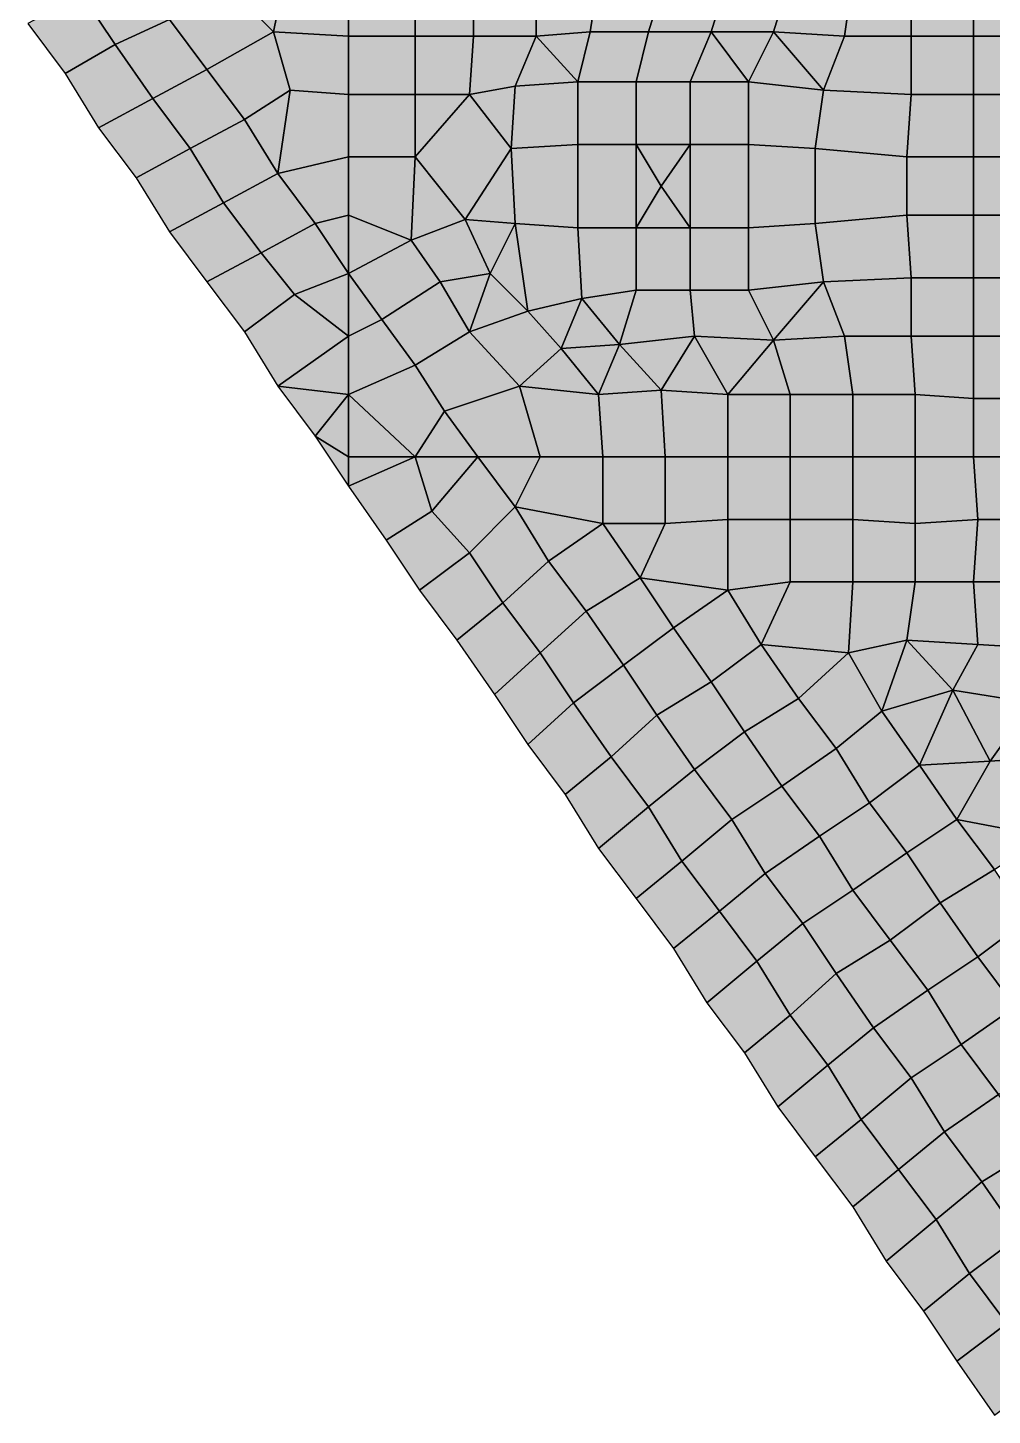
# Model space of a CAD drawing. Header units: metres. Extents: x -7480 to 79269, y -9100 to 45880.
# Drawn here: x 17000 to 21630, y -5900 to 760 of the extents above; entities that cross this region are included whole.
import ezdxf

# ---------------------------------------------------------------- set-up
doc = ezdxf.new("R2010")
doc.units = ezdxf.units.M
doc.layers.add('COLOR_1', color=1, linetype='Continuous')
doc.layers.add('COLOR_181', color=181, linetype='Continuous')

msp = doc.modelspace()

# ---------------------------------------------------------------- hatches: boundary and pattern name
at = {"layer": 'COLOR_1'}
for points in [[(19920, 500), (20180, 500), (20280, 740), (19980, 740)], [(20180, 500), (20460, 500), (20280, 740)], [(20280, 740), (20460, 500), (20580, 740)], [(20460, 500), (20820, 460), (20580, 740)], [(19320, 180), (19640, 200), (19640, 500), (19340, 480)], [(19640, 200), (19920, 200), (19920, 500), (19640, 500)], [(19920, 200), (20180, 200), (20180, 500), (19920, 500)], [(20180, 200), (20460, 200), (20460, 500), (20180, 500)], [(20460, 200), (20780, 180), (20820, 460), (20460, 500)], [(18540, 140), (18860, 140), (18860, 440), (18540, 440)], [(18860, 140), (19100, -160), (19320, 180), (19120, 440)], [(18860, 140), (19120, 440), (18860, 440)], [(20780, 180), (21220, 140), (21240, 440), (20820, 460)], [(18540, -140), (18840, -260), (18860, 140), (18540, 140)], [(18840, -260), (19100, -160), (18860, 140)], [(19100, -160), (19340, -180), (19320, 180)], [(18540, -420), (18840, -260), (18540, -140)], [(18840, -260), (18980, -460), (19220, -420), (19100, -160)], [(19100, -160), (19220, -420), (19340, -180)], [(19220, -420), (19400, -600), (19340, -180)], [(19340, -180), (19400, -600), (19660, -540), (19640, -200)], [(20460, -500), (20820, -460), (20780, -180), (20460, -200)], [(19640, -200), (19660, -540), (19920, -500), (19920, -200)], [(19920, -500), (20180, -500), (20180, -200), (19920, -200)], [(20180, -500), (20460, -500), (20460, -200), (20180, -200)], [(19660, -540), (19840, -760), (19920, -500)]]:
    msp.add_hatch(color=256, dxfattribs=at).paths.add_polyline_path(points)
at = {"layer": 'COLOR_181'}
for points in [[(17260, 920), (17420, 680), (17680, 800), (17520, 1060)], [(17940, 980), (18180, 740), (18240, 1040)], [(18180, 740), (18540, 720), (18540, 1020), (18240, 1040)], [(18540, 720), (18860, 720), (18860, 1000), (18540, 1020)], [(18860, 720), (19140, 720), (19140, 1000), (18860, 1000)], [(19140, 720), (19440, 720), (19440, 1000), (19140, 1000)], [(19440, 720), (19700, 740), (19740, 1000), (19440, 1000)], [(19700, 740), (19980, 740), (20060, 1000), (19740, 1000)], [(19980, 740), (20280, 740), (20360, 1000), (20060, 1000)], [(20280, 740), (20580, 740), (20660, 1000), (20360, 1000)], [(20580, 740), (20920, 720), (20960, 1000), (20660, 1000)], [(20920, 720), (21240, 720), (21240, 1000), (20960, 1000)], [(21240, 720), (21540, 720), (21540, 1020), (21240, 1000)], [(21540, 720), (21860, 720), (21860, 1020), (21540, 1020)], [(17680, 800), (17860, 560), (18180, 740), (17940, 980)], [(17000, 780), (17180, 540), (17420, 680), (17260, 920)], [(17420, 680), (17600, 420), (17860, 560), (17680, 800)], [(17860, 560), (18040, 320), (18260, 460), (18180, 740)], [(18180, 740), (18260, 460), (18540, 440), (18540, 720)], [(19440, 720), (19640, 500), (19700, 740)], [(19640, 500), (19920, 500), (19980, 740), (19700, 740)], [(20580, 740), (20820, 460), (20920, 720)], [(17180, 540), (17340, 280), (17600, 420), (17420, 680)], [(18540, 440), (18860, 440), (18860, 720), (18540, 720)], [(18860, 440), (19120, 440), (19140, 720), (18860, 720)], [(19120, 440), (19340, 480), (19440, 720), (19140, 720)], [(19340, 480), (19640, 500), (19440, 720)], [(20820, 460), (21240, 440), (21240, 720), (20920, 720)], [(21240, 440), (21540, 440), (21540, 720), (21240, 720)], [(21540, 440), (21860, 440), (21860, 720), (21540, 720)], [(17600, 420), (17780, 180), (18040, 320), (17860, 560)], [(19120, 440), (19320, 180), (19340, 480)], [(17340, 280), (17520, 40), (17780, 180), (17600, 420)], [(18040, 320), (18200, 60), (18260, 460)], [(18200, 60), (18540, 140), (18540, 440), (18260, 460)], [(21220, 140), (21540, 140), (21540, 440), (21240, 440)], [(21540, 140), (21840, 140), (21860, 440), (21540, 440)], [(17780, 180), (17940, -80), (18200, 60), (18040, 320)], [(19320, 180), (19340, -180), (19640, -200), (19640, 200)], [(19640, -200), (19920, -200), (19920, 200), (19640, 200)], [(19920, -200), (20040, 0), (19920, 200)], [(19920, 200), (20040, 0), (20180, 200)], [(20040, 0), (20180, -200), (20180, 200)], [(20180, -200), (20460, -200), (20460, 200), (20180, 200)], [(20460, -200), (20780, -180), (20780, 180), (20460, 200)], [(17520, 40), (17680, -220), (17940, -80), (17780, 180)], [(18200, 60), (18380, -180), (18540, -140), (18540, 140)], [(20780, -180), (21220, -140), (21220, 140), (20780, 180)], [(21220, -140), (21540, -140), (21540, 140), (21220, 140)], [(21540, -140), (21860, -140), (21840, 140), (21540, 140)], [(17940, -80), (18120, -320), (18380, -180), (18200, 60)], [(19920, -200), (20180, -200), (20040, 0)], [(17680, -220), (17860, -460), (18120, -320), (17940, -80)], [(18120, -320), (18280, -520), (18540, -420), (18380, -180)], [(18380, -180), (18540, -420), (18540, -140)], [(20780, -180), (20820, -460), (21240, -440), (21220, -140)], [(21220, -140), (21240, -440), (21540, -440), (21540, -140)], [(21540, -440), (21840, -440), (21860, -140), (21540, -140)], [(18540, -420), (18700, -640), (18980, -460), (18840, -260)], [(17860, -460), (18040, -700), (18280, -520), (18120, -320)], [(18280, -520), (18540, -720), (18540, -420)], [(18540, -720), (18700, -640), (18540, -420)], [(18700, -640), (18860, -860), (19120, -700), (18980, -460)], [(18980, -460), (19120, -700), (19220, -420)], [(19120, -700), (19400, -600), (19220, -420)], [(20460, -500), (20580, -740), (20820, -460)], [(20580, -740), (20920, -720), (20820, -460)], [(20820, -460), (20920, -720), (21240, -720), (21240, -440)], [(21240, -720), (21540, -720), (21540, -440), (21240, -440)], [(21540, -720), (21860, -720), (21840, -440), (21540, -440)], [(18040, -700), (18200, -960), (18540, -720), (18280, -520)], [(19840, -760), (20200, -720), (20180, -500), (19920, -500)], [(20180, -500), (20200, -720), (20580, -740), (20460, -500)], [(19400, -600), (19560, -780), (19660, -540)], [(19560, -780), (19840, -760), (19660, -540)], [(18540, -1000), (18860, -860), (18700, -640), (18540, -720)], [(19120, -700), (19360, -960), (19560, -780), (19400, -600)], [(18200, -960), (18540, -1000), (18540, -720)], [(18860, -860), (19000, -1080), (19360, -960), (19120, -700)], [(19840, -760), (20040, -980), (20200, -720)], [(20040, -980), (20360, -1000), (20200, -720)], [(20200, -720), (20360, -1000), (20580, -740)], [(20580, -740), (20660, -1000), (20960, -1000), (20920, -720)], [(20920, -720), (20960, -1000), (21260, -1000), (21240, -720)], [(21240, -720), (21260, -1000), (21540, -1020), (21540, -720)], [(21540, -1020), (21860, -1020), (21860, -720), (21540, -720)], [(19360, -960), (19740, -1000), (19560, -780)], [(19560, -780), (19740, -1000), (19840, -760)], [(19740, -1000), (20040, -980), (19840, -760)], [(20360, -1000), (20660, -1000), (20580, -740)], [(18540, -1000), (18860, -1300), (19000, -1080), (18860, -860)], [(18200, -960), (18380, -1200), (18540, -1000)], [(19000, -1080), (19160, -1300), (19460, -1300), (19360, -960)], [(19360, -960), (19460, -1300), (19760, -1300), (19740, -1000)], [(19740, -1000), (19760, -1300), (20060, -1300), (20040, -980)], [(20040, -980), (20060, -1300), (20360, -1300), (20360, -1000)], [(18380, -1200), (18540, -1300), (18540, -1000)], [(18540, -1300), (18860, -1300), (18540, -1000)], [(20360, -1300), (20660, -1300), (20660, -1000), (20360, -1000)], [(20660, -1300), (20960, -1300), (20960, -1000), (20660, -1000)], [(20960, -1300), (21260, -1300), (21260, -1000), (20960, -1000)], [(21260, -1300), (21540, -1300), (21540, -1020), (21260, -1000)], [(21540, -1300), (21840, -1300), (21860, -1020), (21540, -1020)], [(18860, -1300), (19160, -1300), (19000, -1080)], [(18380, -1200), (18540, -1440), (18540, -1300)], [(18540, -1440), (18860, -1300), (18540, -1300)], [(18540, -1440), (18720, -1700), (18940, -1560), (18860, -1300)], [(18860, -1300), (18940, -1560), (19160, -1300)], [(18940, -1560), (19120, -1760), (19340, -1540), (19160, -1300)], [(19160, -1300), (19340, -1540), (19460, -1300)], [(19340, -1540), (19760, -1620), (19760, -1300), (19460, -1300)], [(19760, -1620), (20060, -1620), (20060, -1300), (19760, -1300)], [(20060, -1620), (20360, -1600), (20360, -1300), (20060, -1300)], [(20360, -1600), (20660, -1600), (20660, -1300), (20360, -1300)], [(20660, -1600), (20960, -1600), (20960, -1300), (20660, -1300)], [(20960, -1600), (21260, -1620), (21260, -1300), (20960, -1300)], [(21260, -1620), (21560, -1600), (21540, -1300), (21260, -1300)], [(21540, -1300), (21560, -1600), (21860, -1600), (21840, -1300)], [(18720, -1700), (18880, -1940), (19120, -1760), (18940, -1560)], [(19120, -1760), (19280, -2000), (19500, -1800), (19340, -1540)], [(19340, -1540), (19500, -1800), (19760, -1620)], [(19500, -1800), (19680, -2040), (19940, -1880), (19760, -1620)], [(19760, -1620), (19940, -1880), (20060, -1620)], [(19940, -1880), (20360, -1940), (20360, -1600), (20060, -1620)], [(20360, -1940), (20660, -1900), (20660, -1600), (20360, -1600)], [(20660, -1900), (20960, -1900), (20960, -1600), (20660, -1600)], [(20960, -1900), (21260, -1900), (21260, -1620), (20960, -1600)], [(21260, -1900), (21540, -1900), (21560, -1600), (21260, -1620)], [(21540, -1900), (21840, -1900), (21860, -1600), (21560, -1600)], [(18880, -1940), (19060, -2180), (19280, -2000), (19120, -1760)], [(19280, -2000), (19460, -2240), (19680, -2040), (19500, -1800)], [(19680, -2040), (19860, -2300), (20100, -2120), (19940, -1880)], [(19940, -1880), (20100, -2120), (20360, -1940)], [(20360, -1940), (20520, -2200), (20660, -1900)], [(20520, -2200), (20940, -2240), (20960, -1900), (20660, -1900)], [(20940, -2240), (21220, -2180), (21260, -1900), (20960, -1900)], [(21220, -2180), (21560, -2200), (21540, -1900), (21260, -1900)], [(21540, -1900), (21560, -2200), (21880, -2220), (21840, -1900)], [(20100, -2120), (20280, -2380), (20520, -2200), (20360, -1940)], [(19060, -2180), (19240, -2440), (19460, -2240), (19280, -2000)], [(19460, -2240), (19620, -2480), (19860, -2300), (19680, -2040)], [(19860, -2300), (20020, -2540), (20280, -2380), (20100, -2120)], [(20940, -2240), (21100, -2520), (21220, -2180)], [(21100, -2520), (21440, -2420), (21220, -2180)], [(21220, -2180), (21440, -2420), (21560, -2200)], [(19240, -2440), (19400, -2680), (19620, -2480), (19460, -2240)], [(20280, -2380), (20440, -2620), (20700, -2460), (20520, -2200)], [(20520, -2200), (20700, -2460), (20940, -2240)], [(20700, -2460), (20880, -2700), (21100, -2520), (20940, -2240)], [(21440, -2420), (21820, -2480), (21880, -2220), (21560, -2200)], [(19620, -2480), (19800, -2740), (20020, -2540), (19860, -2300)], [(20020, -2540), (20200, -2800), (20440, -2620), (20280, -2380)], [(20440, -2620), (20620, -2880), (20880, -2700), (20700, -2460)], [(21100, -2520), (21280, -2780), (21440, -2420)], [(21280, -2780), (21620, -2760), (21440, -2420)], [(21440, -2420), (21620, -2760), (21820, -2480)], [(19400, -2680), (19580, -2920), (19800, -2740), (19620, -2480)], [(20880, -2700), (21040, -2960), (21280, -2780), (21100, -2520)], [(21620, -2760), (21920, -2740), (21820, -2480)], [(19800, -2740), (19980, -2980), (20200, -2800), (20020, -2540)], [(20200, -2800), (20380, -3040), (20620, -2880), (20440, -2620)], [(20620, -2880), (20800, -3120), (21040, -2960), (20880, -2700)], [(19580, -2920), (19740, -3180), (19980, -2980), (19800, -2740)], [(21040, -2960), (21220, -3200), (21460, -3040), (21280, -2780)], [(21280, -2780), (21460, -3040), (21620, -2760)], [(21460, -3040), (21880, -3120), (21920, -2740), (21620, -2760)], [(19980, -2980), (20140, -3240), (20380, -3040), (20200, -2800)], [(20380, -3040), (20540, -3300), (20800, -3120), (20620, -2880)], [(19740, -3180), (19920, -3420), (20140, -3240), (19980, -2980)], [(20800, -3120), (20960, -3380), (21220, -3200), (21040, -2960)], [(20140, -3240), (20320, -3480), (20540, -3300), (20380, -3040)], [(21220, -3200), (21380, -3440), (21640, -3280), (21460, -3040)], [(21460, -3040), (21640, -3280), (21880, -3120)], [(20540, -3300), (20720, -3540), (20960, -3380), (20800, -3120)], [(19920, -3420), (20100, -3660), (20320, -3480), (20140, -3240)], [(20960, -3380), (21140, -3620), (21380, -3440), (21220, -3200)], [(20320, -3480), (20500, -3720), (20720, -3540), (20540, -3300)], [(21380, -3440), (21560, -3700), (21800, -3520), (21640, -3280)], [(20720, -3540), (20880, -3780), (21140, -3620), (20960, -3380)], [(21140, -3620), (21320, -3860), (21560, -3700), (21380, -3440)], [(20100, -3660), (20260, -3920), (20500, -3720), (20320, -3480)], [(21560, -3700), (21740, -3940), (21980, -3780), (21800, -3520)], [(20500, -3720), (20660, -3980), (20880, -3780), (20720, -3540)], [(20880, -3780), (21060, -4040), (21320, -3860), (21140, -3620)], [(20260, -3920), (20440, -4160), (20660, -3980), (20500, -3720)], [(21320, -3860), (21480, -4120), (21740, -3940), (21560, -3700)], [(20660, -3980), (20840, -4220), (21060, -4040), (20880, -3780)], [(21060, -4040), (21240, -4280), (21480, -4120), (21320, -3860)], [(20440, -4160), (20600, -4420), (20840, -4220), (20660, -3980)], [(21480, -4120), (21660, -4360), (21900, -4200), (21740, -3940)], [(20840, -4220), (21000, -4480), (21240, -4280), (21060, -4040)], [(21240, -4280), (21400, -4540), (21660, -4360), (21480, -4120)], [(20600, -4420), (20780, -4660), (21000, -4480), (20840, -4220)], [(21000, -4480), (21180, -4720), (21400, -4540), (21240, -4280)], [(21400, -4540), (21580, -4780), (21840, -4620), (21660, -4360)], [(20780, -4660), (20960, -4900), (21180, -4720), (21000, -4480)], [(21180, -4720), (21360, -4960), (21580, -4780), (21400, -4540)], [(21580, -4780), (21760, -5040), (22000, -4860), (21840, -4620)], [(20960, -4900), (21120, -5160), (21360, -4960), (21180, -4720)], [(21360, -4960), (21520, -5220), (21760, -5040), (21580, -4780)], [(21120, -5160), (21300, -5400), (21520, -5220), (21360, -4960)], [(21520, -5220), (21700, -5460), (21920, -5280), (21760, -5040)], [(21300, -5400), (21460, -5640), (21700, -5460), (21520, -5220)], [(21460, -5640), (21640, -5900), (21880, -5720), (21700, -5460)]]:
    msp.add_hatch(color=256, dxfattribs=at).paths.add_polyline_path(points)

# ---------------------------------------------------------------- linework, layer by layer
at = {"layer": 'COLOR_1'}
for points in [[(19920, 500), (20180, 500), (20280, 740), (19980, 740)], [(20180, 500), (20460, 500), (20280, 740)], [(20280, 740), (20460, 500), (20580, 740)], [(20460, 500), (20820, 460), (20580, 740)], [(19320, 180), (19640, 200), (19640, 500), (19340, 480)], [(19640, 200), (19920, 200), (19920, 500), (19640, 500)], [(19920, 200), (20180, 200), (20180, 500), (19920, 500)], [(20180, 200), (20460, 200), (20460, 500), (20180, 500)], [(20460, 200), (20780, 180), (20820, 460), (20460, 500)], [(18540, 140), (18860, 140), (18860, 440), (18540, 440)], [(18860, 140), (19100, -160), (19320, 180), (19120, 440)], [(18860, 140), (19120, 440), (18860, 440)], [(20780, 180), (21220, 140), (21240, 440), (20820, 460)], [(18540, -140), (18840, -260), (18860, 140), (18540, 140)], [(18840, -260), (19100, -160), (18860, 140)], [(19100, -160), (19340, -180), (19320, 180)], [(18540, -420), (18840, -260), (18540, -140)], [(18840, -260), (18980, -460), (19220, -420), (19100, -160)], [(19100, -160), (19220, -420), (19340, -180)], [(19220, -420), (19400, -600), (19340, -180)], [(19340, -180), (19400, -600), (19660, -540), (19640, -200)], [(20460, -500), (20820, -460), (20780, -180), (20460, -200)], [(19640, -200), (19660, -540), (19920, -500), (19920, -200)], [(19920, -500), (20180, -500), (20180, -200), (19920, -200)], [(20180, -500), (20460, -500), (20460, -200), (20180, -200)], [(19660, -540), (19840, -760), (19920, -500)]]:
    msp.add_lwpolyline(points, close=True, dxfattribs=at)
at = {"layer": 'COLOR_181'}
for points in [[(17260, 920), (17420, 680), (17680, 800), (17520, 1060)], [(17940, 980), (18180, 740), (18240, 1040)], [(18180, 740), (18540, 720), (18540, 1020), (18240, 1040)], [(18540, 720), (18860, 720), (18860, 1000), (18540, 1020)], [(18860, 720), (19140, 720), (19140, 1000), (18860, 1000)], [(19140, 720), (19440, 720), (19440, 1000), (19140, 1000)], [(19440, 720), (19700, 740), (19740, 1000), (19440, 1000)], [(19700, 740), (19980, 740), (20060, 1000), (19740, 1000)], [(19980, 740), (20280, 740), (20360, 1000), (20060, 1000)], [(20280, 740), (20580, 740), (20660, 1000), (20360, 1000)], [(20580, 740), (20920, 720), (20960, 1000), (20660, 1000)], [(20920, 720), (21240, 720), (21240, 1000), (20960, 1000)], [(21240, 720), (21540, 720), (21540, 1020), (21240, 1000)], [(21540, 720), (21860, 720), (21860, 1020), (21540, 1020)], [(17680, 800), (17860, 560), (18180, 740), (17940, 980)], [(17000, 780), (17180, 540), (17420, 680), (17260, 920)], [(17420, 680), (17600, 420), (17860, 560), (17680, 800)], [(17860, 560), (18040, 320), (18260, 460), (18180, 740)], [(18180, 740), (18260, 460), (18540, 440), (18540, 720)], [(19440, 720), (19640, 500), (19700, 740)], [(19640, 500), (19920, 500), (19980, 740), (19700, 740)], [(20580, 740), (20820, 460), (20920, 720)], [(17180, 540), (17340, 280), (17600, 420), (17420, 680)], [(18540, 440), (18860, 440), (18860, 720), (18540, 720)], [(18860, 440), (19120, 440), (19140, 720), (18860, 720)], [(19120, 440), (19340, 480), (19440, 720), (19140, 720)], [(19340, 480), (19640, 500), (19440, 720)], [(20820, 460), (21240, 440), (21240, 720), (20920, 720)], [(21240, 440), (21540, 440), (21540, 720), (21240, 720)], [(21540, 440), (21860, 440), (21860, 720), (21540, 720)], [(17600, 420), (17780, 180), (18040, 320), (17860, 560)], [(19120, 440), (19320, 180), (19340, 480)], [(17340, 280), (17520, 40), (17780, 180), (17600, 420)], [(18040, 320), (18200, 60), (18260, 460)], [(18200, 60), (18540, 140), (18540, 440), (18260, 460)], [(21220, 140), (21540, 140), (21540, 440), (21240, 440)], [(21540, 140), (21840, 140), (21860, 440), (21540, 440)], [(17780, 180), (17940, -80), (18200, 60), (18040, 320)], [(19320, 180), (19340, -180), (19640, -200), (19640, 200)], [(19640, -200), (19920, -200), (19920, 200), (19640, 200)], [(19920, -200), (20040, 0), (19920, 200)], [(19920, 200), (20040, 0), (20180, 200)], [(20040, 0), (20180, -200), (20180, 200)], [(20180, -200), (20460, -200), (20460, 200), (20180, 200)], [(20460, -200), (20780, -180), (20780, 180), (20460, 200)], [(17520, 40), (17680, -220), (17940, -80), (17780, 180)], [(18200, 60), (18380, -180), (18540, -140), (18540, 140)], [(20780, -180), (21220, -140), (21220, 140), (20780, 180)], [(21220, -140), (21540, -140), (21540, 140), (21220, 140)], [(21540, -140), (21860, -140), (21840, 140), (21540, 140)], [(17940, -80), (18120, -320), (18380, -180), (18200, 60)], [(19920, -200), (20180, -200), (20040, 0)], [(17680, -220), (17860, -460), (18120, -320), (17940, -80)], [(18120, -320), (18280, -520), (18540, -420), (18380, -180)], [(18380, -180), (18540, -420), (18540, -140)], [(20780, -180), (20820, -460), (21240, -440), (21220, -140)], [(21220, -140), (21240, -440), (21540, -440), (21540, -140)], [(21540, -440), (21840, -440), (21860, -140), (21540, -140)], [(18540, -420), (18700, -640), (18980, -460), (18840, -260)], [(17860, -460), (18040, -700), (18280, -520), (18120, -320)], [(18280, -520), (18540, -720), (18540, -420)], [(18540, -720), (18700, -640), (18540, -420)], [(18700, -640), (18860, -860), (19120, -700), (18980, -460)], [(18980, -460), (19120, -700), (19220, -420)], [(19120, -700), (19400, -600), (19220, -420)], [(20460, -500), (20580, -740), (20820, -460)], [(20580, -740), (20920, -720), (20820, -460)], [(20820, -460), (20920, -720), (21240, -720), (21240, -440)], [(21240, -720), (21540, -720), (21540, -440), (21240, -440)], [(21540, -720), (21860, -720), (21840, -440), (21540, -440)], [(18040, -700), (18200, -960), (18540, -720), (18280, -520)], [(19840, -760), (20200, -720), (20180, -500), (19920, -500)], [(20180, -500), (20200, -720), (20580, -740), (20460, -500)], [(19400, -600), (19560, -780), (19660, -540)], [(19560, -780), (19840, -760), (19660, -540)], [(18540, -1000), (18860, -860), (18700, -640), (18540, -720)], [(19120, -700), (19360, -960), (19560, -780), (19400, -600)], [(18200, -960), (18540, -1000), (18540, -720)], [(18860, -860), (19000, -1080), (19360, -960), (19120, -700)], [(19840, -760), (20040, -980), (20200, -720)], [(20040, -980), (20360, -1000), (20200, -720)], [(20200, -720), (20360, -1000), (20580, -740)], [(20580, -740), (20660, -1000), (20960, -1000), (20920, -720)], [(20920, -720), (20960, -1000), (21260, -1000), (21240, -720)], [(21240, -720), (21260, -1000), (21540, -1020), (21540, -720)], [(21540, -1020), (21860, -1020), (21860, -720), (21540, -720)], [(19360, -960), (19740, -1000), (19560, -780)], [(19560, -780), (19740, -1000), (19840, -760)], [(19740, -1000), (20040, -980), (19840, -760)], [(20360, -1000), (20660, -1000), (20580, -740)], [(18540, -1000), (18860, -1300), (19000, -1080), (18860, -860)], [(18200, -960), (18380, -1200), (18540, -1000)], [(19000, -1080), (19160, -1300), (19460, -1300), (19360, -960)], [(19360, -960), (19460, -1300), (19760, -1300), (19740, -1000)], [(19740, -1000), (19760, -1300), (20060, -1300), (20040, -980)], [(20040, -980), (20060, -1300), (20360, -1300), (20360, -1000)], [(18380, -1200), (18540, -1300), (18540, -1000)], [(18540, -1300), (18860, -1300), (18540, -1000)], [(20360, -1300), (20660, -1300), (20660, -1000), (20360, -1000)], [(20660, -1300), (20960, -1300), (20960, -1000), (20660, -1000)], [(20960, -1300), (21260, -1300), (21260, -1000), (20960, -1000)], [(21260, -1300), (21540, -1300), (21540, -1020), (21260, -1000)], [(21540, -1300), (21840, -1300), (21860, -1020), (21540, -1020)], [(18860, -1300), (19160, -1300), (19000, -1080)], [(18380, -1200), (18540, -1440), (18540, -1300)], [(18540, -1440), (18860, -1300), (18540, -1300)], [(18540, -1440), (18720, -1700), (18940, -1560), (18860, -1300)], [(18860, -1300), (18940, -1560), (19160, -1300)], [(18940, -1560), (19120, -1760), (19340, -1540), (19160, -1300)], [(19160, -1300), (19340, -1540), (19460, -1300)], [(19340, -1540), (19760, -1620), (19760, -1300), (19460, -1300)], [(19760, -1620), (20060, -1620), (20060, -1300), (19760, -1300)], [(20060, -1620), (20360, -1600), (20360, -1300), (20060, -1300)], [(20360, -1600), (20660, -1600), (20660, -1300), (20360, -1300)], [(20660, -1600), (20960, -1600), (20960, -1300), (20660, -1300)], [(20960, -1600), (21260, -1620), (21260, -1300), (20960, -1300)], [(21260, -1620), (21560, -1600), (21540, -1300), (21260, -1300)], [(21540, -1300), (21560, -1600), (21860, -1600), (21840, -1300)], [(18720, -1700), (18880, -1940), (19120, -1760), (18940, -1560)], [(19120, -1760), (19280, -2000), (19500, -1800), (19340, -1540)], [(19340, -1540), (19500, -1800), (19760, -1620)], [(19500, -1800), (19680, -2040), (19940, -1880), (19760, -1620)], [(19760, -1620), (19940, -1880), (20060, -1620)], [(19940, -1880), (20360, -1940), (20360, -1600), (20060, -1620)], [(20360, -1940), (20660, -1900), (20660, -1600), (20360, -1600)], [(20660, -1900), (20960, -1900), (20960, -1600), (20660, -1600)], [(20960, -1900), (21260, -1900), (21260, -1620), (20960, -1600)], [(21260, -1900), (21540, -1900), (21560, -1600), (21260, -1620)], [(21540, -1900), (21840, -1900), (21860, -1600), (21560, -1600)], [(18880, -1940), (19060, -2180), (19280, -2000), (19120, -1760)], [(19280, -2000), (19460, -2240), (19680, -2040), (19500, -1800)], [(19680, -2040), (19860, -2300), (20100, -2120), (19940, -1880)], [(19940, -1880), (20100, -2120), (20360, -1940)], [(20360, -1940), (20520, -2200), (20660, -1900)], [(20520, -2200), (20940, -2240), (20960, -1900), (20660, -1900)], [(20940, -2240), (21220, -2180), (21260, -1900), (20960, -1900)], [(21220, -2180), (21560, -2200), (21540, -1900), (21260, -1900)], [(21540, -1900), (21560, -2200), (21880, -2220), (21840, -1900)], [(20100, -2120), (20280, -2380), (20520, -2200), (20360, -1940)], [(19060, -2180), (19240, -2440), (19460, -2240), (19280, -2000)], [(19460, -2240), (19620, -2480), (19860, -2300), (19680, -2040)], [(19860, -2300), (20020, -2540), (20280, -2380), (20100, -2120)], [(20940, -2240), (21100, -2520), (21220, -2180)], [(21100, -2520), (21440, -2420), (21220, -2180)], [(21220, -2180), (21440, -2420), (21560, -2200)], [(19240, -2440), (19400, -2680), (19620, -2480), (19460, -2240)], [(20280, -2380), (20440, -2620), (20700, -2460), (20520, -2200)], [(20520, -2200), (20700, -2460), (20940, -2240)], [(20700, -2460), (20880, -2700), (21100, -2520), (20940, -2240)], [(21440, -2420), (21820, -2480), (21880, -2220), (21560, -2200)], [(19620, -2480), (19800, -2740), (20020, -2540), (19860, -2300)], [(20020, -2540), (20200, -2800), (20440, -2620), (20280, -2380)], [(20440, -2620), (20620, -2880), (20880, -2700), (20700, -2460)], [(21100, -2520), (21280, -2780), (21440, -2420)], [(21280, -2780), (21620, -2760), (21440, -2420)], [(21440, -2420), (21620, -2760), (21820, -2480)], [(19400, -2680), (19580, -2920), (19800, -2740), (19620, -2480)], [(20880, -2700), (21040, -2960), (21280, -2780), (21100, -2520)], [(21620, -2760), (21920, -2740), (21820, -2480)], [(19800, -2740), (19980, -2980), (20200, -2800), (20020, -2540)], [(20200, -2800), (20380, -3040), (20620, -2880), (20440, -2620)], [(20620, -2880), (20800, -3120), (21040, -2960), (20880, -2700)], [(19580, -2920), (19740, -3180), (19980, -2980), (19800, -2740)], [(21040, -2960), (21220, -3200), (21460, -3040), (21280, -2780)], [(21280, -2780), (21460, -3040), (21620, -2760)], [(21460, -3040), (21880, -3120), (21920, -2740), (21620, -2760)], [(19980, -2980), (20140, -3240), (20380, -3040), (20200, -2800)], [(20380, -3040), (20540, -3300), (20800, -3120), (20620, -2880)], [(19740, -3180), (19920, -3420), (20140, -3240), (19980, -2980)], [(20800, -3120), (20960, -3380), (21220, -3200), (21040, -2960)], [(20140, -3240), (20320, -3480), (20540, -3300), (20380, -3040)], [(21220, -3200), (21380, -3440), (21640, -3280), (21460, -3040)], [(21460, -3040), (21640, -3280), (21880, -3120)], [(20540, -3300), (20720, -3540), (20960, -3380), (20800, -3120)], [(19920, -3420), (20100, -3660), (20320, -3480), (20140, -3240)], [(20960, -3380), (21140, -3620), (21380, -3440), (21220, -3200)], [(20320, -3480), (20500, -3720), (20720, -3540), (20540, -3300)], [(21380, -3440), (21560, -3700), (21800, -3520), (21640, -3280)], [(20720, -3540), (20880, -3780), (21140, -3620), (20960, -3380)], [(21140, -3620), (21320, -3860), (21560, -3700), (21380, -3440)], [(20100, -3660), (20260, -3920), (20500, -3720), (20320, -3480)], [(21560, -3700), (21740, -3940), (21980, -3780), (21800, -3520)], [(20500, -3720), (20660, -3980), (20880, -3780), (20720, -3540)], [(20880, -3780), (21060, -4040), (21320, -3860), (21140, -3620)], [(20260, -3920), (20440, -4160), (20660, -3980), (20500, -3720)], [(21320, -3860), (21480, -4120), (21740, -3940), (21560, -3700)], [(20660, -3980), (20840, -4220), (21060, -4040), (20880, -3780)], [(21060, -4040), (21240, -4280), (21480, -4120), (21320, -3860)], [(20440, -4160), (20600, -4420), (20840, -4220), (20660, -3980)], [(21480, -4120), (21660, -4360), (21900, -4200), (21740, -3940)], [(20840, -4220), (21000, -4480), (21240, -4280), (21060, -4040)], [(21240, -4280), (21400, -4540), (21660, -4360), (21480, -4120)], [(20600, -4420), (20780, -4660), (21000, -4480), (20840, -4220)], [(21000, -4480), (21180, -4720), (21400, -4540), (21240, -4280)], [(21400, -4540), (21580, -4780), (21840, -4620), (21660, -4360)], [(20780, -4660), (20960, -4900), (21180, -4720), (21000, -4480)], [(21180, -4720), (21360, -4960), (21580, -4780), (21400, -4540)], [(21580, -4780), (21760, -5040), (22000, -4860), (21840, -4620)], [(20960, -4900), (21120, -5160), (21360, -4960), (21180, -4720)], [(21360, -4960), (21520, -5220), (21760, -5040), (21580, -4780)], [(21120, -5160), (21300, -5400), (21520, -5220), (21360, -4960)], [(21520, -5220), (21700, -5460), (21920, -5280), (21760, -5040)], [(21300, -5400), (21460, -5640), (21700, -5460), (21520, -5220)], [(21460, -5640), (21640, -5900), (21880, -5720), (21700, -5460)]]:
    msp.add_lwpolyline(points, close=True, dxfattribs=at)

doc.saveas('drawing.dxf')
